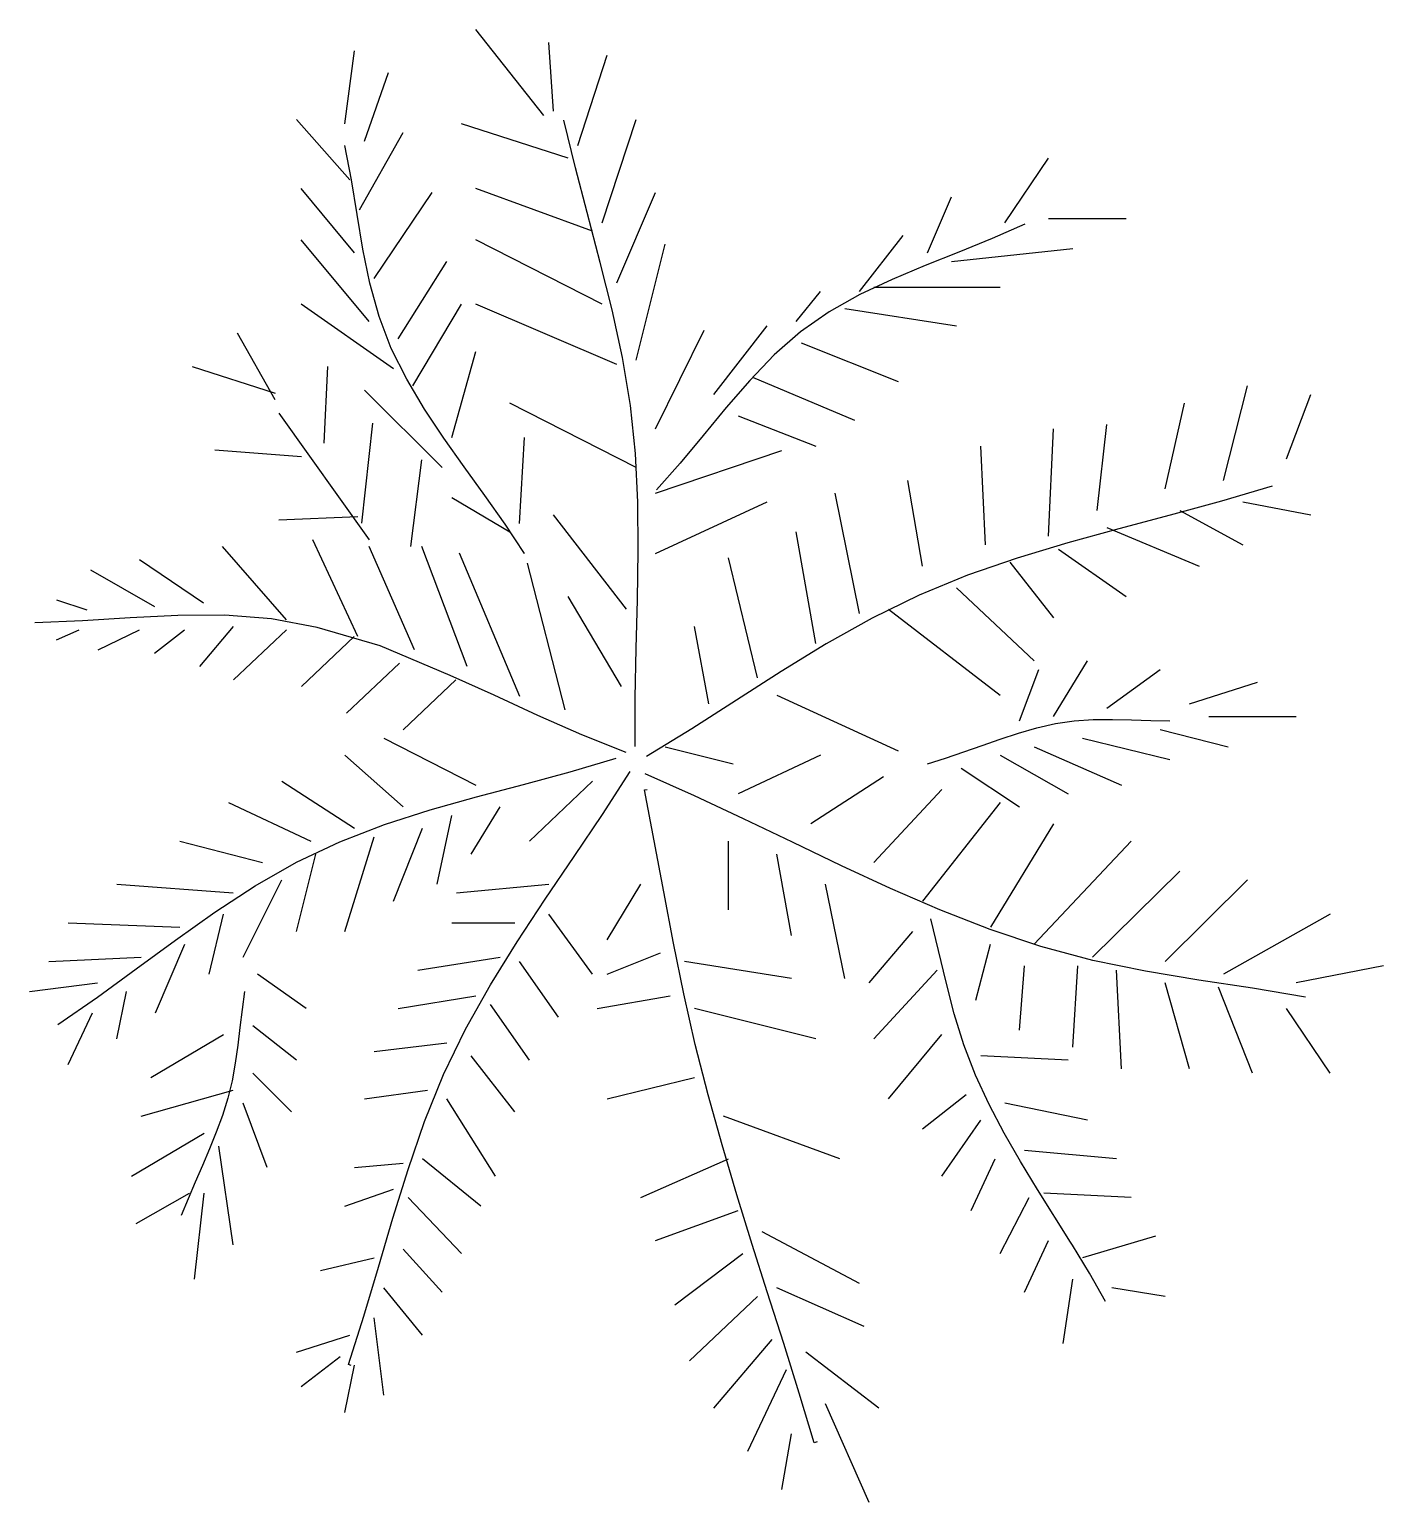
# Model space of a CAD drawing. Header units: millimetres. Extents: x 407.32 to 408.058, y 2585.949 to 2586.752.
import ezdxf

# ---------------------------------------------------------------- set-up
doc = ezdxf.new("R2010")
doc.units = ezdxf.units.MM
doc.header["$LTSCALE"] = 10
doc.layers.add('Vegetais', color=94, linetype='Continuous')

msp = doc.modelspace()

# ---------------------------------------------------------------- linework, layer by layer
at = {"layer": 'Vegetais'}
for p, q in [((407.60031, 2586.70478), (407.56329, 2586.75159)), ((407.6056, 2586.70712), (407.60296, 2586.74457)), ((407.49189, 2586.7001), (407.49718, 2586.73989)), ((407.61882, 2586.6884), (407.63469, 2586.73754)), ((407.50246, 2586.69074), (407.51569, 2586.72818)), ((407.49453, 2586.66967), (407.46544, 2586.70244)), ((407.61744, 2586.6762), (407.61109, 2586.70207)), ((407.63204, 2586.64627), (407.65056, 2586.70244)), ((407.49982, 2586.65329), (407.52362, 2586.69542)), ((407.61353, 2586.68138), (407.55535, 2586.7001)), ((407.4954, 2586.66967), (407.49189, 2586.6884)), ((407.85154, 2586.64627), (407.87534, 2586.68138)), ((407.49849, 2586.65077), (407.4954, 2586.66967)), ((407.62385, 2586.65182), (407.61744, 2586.6762)), ((407.49718, 2586.62989), (407.46809, 2586.66499)), ((407.50775, 2586.61584), (407.53949, 2586.66265)), ((407.62676, 2586.64159), (407.56329, 2586.66499)), ((407.63998, 2586.6135), (407.66113, 2586.66265)), ((407.80923, 2586.62989), (407.82245, 2586.66031)), ((407.50168, 2586.63191), (407.49849, 2586.65077)), ((407.63104, 2586.62458), (407.62385, 2586.65182)), ((407.86244, 2586.64555), (407.84458, 2586.63763)), ((407.87534, 2586.64861), (407.91765, 2586.64861)), ((407.7722, 2586.60882), (407.796, 2586.63925)), ((407.84458, 2586.63763), (407.82634, 2586.63022)), ((407.50511, 2586.59244), (407.46809, 2586.63691)), ((407.50549, 2586.6133), (407.50168, 2586.63191)), ((407.63204, 2586.6018), (407.56329, 2586.63691)), ((407.65056, 2586.57138), (407.66642, 2586.63457)), ((407.82634, 2586.63022), (407.80805, 2586.62291)), ((407.82245, 2586.62521), (407.88856, 2586.63223)), ((407.52098, 2586.58308), (407.54742, 2586.62521)), ((407.63747, 2586.59873), (407.63104, 2586.62458)), ((407.80805, 2586.62291), (407.79, 2586.61533)), ((407.51047, 2586.59517), (407.50549, 2586.6133)), ((407.79, 2586.61533), (407.77246, 2586.60707)), ((407.73782, 2586.59244), (407.75105, 2586.60882)), ((407.77246, 2586.60707), (407.75575, 2586.59772)), ((407.78014, 2586.61116), (407.84889, 2586.61116)), ((407.51833, 2586.5667), (407.46809, 2586.6018)), ((407.52891, 2586.55734), (407.55535, 2586.6018)), ((407.63998, 2586.56904), (407.56329, 2586.6018)), ((407.64308, 2586.57281), (407.63747, 2586.59873)), ((407.75575, 2586.59772), (407.74018, 2586.58685)), ((407.76427, 2586.59946), (407.82509, 2586.5901)), ((407.51715, 2586.57772), (407.51047, 2586.59517)), ((407.69287, 2586.55265), (407.72196, 2586.5901)), ((407.45382, 2586.54968), (407.4333, 2586.58601)), ((407.66113, 2586.53393), (407.68758, 2586.58776)), ((407.74018, 2586.58685), (407.72586, 2586.57426)), ((407.52553, 2586.56097), (407.51715, 2586.57772)), ((407.55007, 2586.52925), (407.56329, 2586.57606)), ((407.72586, 2586.57426), (407.71247, 2586.56037)), ((407.74047, 2586.58074), (407.79336, 2586.55968)), ((407.40867, 2586.56784), (407.45382, 2586.55331)), ((407.4805, 2586.52607), (407.48255, 2586.56784)), ((407.64743, 2586.54674), (407.64308, 2586.57281)), ((407.53521, 2586.54473), (407.52553, 2586.56097)), ((407.71247, 2586.56037), (407.69968, 2586.54562)), ((407.71402, 2586.56202), (407.76956, 2586.53861)), ((407.97054, 2586.50585), (407.98376, 2586.55734)), ((407.50246, 2586.55499), (407.54478, 2586.51287)), ((408.00492, 2586.51755), (408.01814, 2586.55265)), ((407.45587, 2586.54241), (407.50513, 2586.47339)), ((407.54578, 2586.52887), (407.53521, 2586.54473)), ((407.65056, 2586.51287), (407.5818, 2586.54797)), ((407.65015, 2586.52049), (407.64743, 2586.54674)), ((407.69968, 2586.54562), (407.68709, 2586.53035)), ((407.9388, 2586.50117), (407.94938, 2586.54797)), ((407.50103, 2586.48247), (407.50718, 2586.53696)), ((407.70609, 2586.54095), (407.7484, 2586.52457)), ((407.87534, 2586.47542), (407.87798, 2586.53393)), ((407.90178, 2586.48946), (407.90707, 2586.53627)), ((407.55688, 2586.51321), (407.54578, 2586.52887)), ((407.58709, 2586.48244), (407.58973, 2586.52925)), ((407.68709, 2586.53035), (407.67462, 2586.51532)), ((407.42098, 2586.52243), (407.46819, 2586.5188)), ((407.52771, 2586.46976), (407.53386, 2586.51698)), ((407.65143, 2586.49405), (407.65015, 2586.52049)), ((407.66113, 2586.49883), (407.72989, 2586.52223)), ((407.84096, 2586.47074), (407.83831, 2586.52457)), ((407.56814, 2586.49762), (407.55688, 2586.51321)), ((407.67462, 2586.51532), (407.66173, 2586.50064)), ((407.80658, 2586.45904), (407.79865, 2586.50585)), ((407.99721, 2586.50275), (407.96953, 2586.49459)), ((407.55007, 2586.49649), (407.5818, 2586.47776)), ((407.57922, 2586.48195), (407.56814, 2586.49762)), ((407.65169, 2586.46748), (407.65143, 2586.49405)), ((407.66113, 2586.46606), (407.72196, 2586.49414)), ((407.7722, 2586.43329), (407.75898, 2586.49883)), ((407.96953, 2586.49459), (407.94162, 2586.48697)), ((407.98112, 2586.49414), (408.01814, 2586.48712)), ((407.45587, 2586.48429), (407.49897, 2586.4861)), ((407.64527, 2586.43564), (407.6056, 2586.48712)), ((407.94162, 2586.48697), (407.91365, 2586.4795)), ((407.94674, 2586.48946), (407.98112, 2586.47074)), ((407.58973, 2586.46606), (407.57922, 2586.48195)), ((407.7484, 2586.41691), (407.73782, 2586.47776)), ((407.91365, 2586.4795), (407.88581, 2586.47179)), ((407.90707, 2586.4801), (407.95732, 2586.45904)), ((407.45998, 2586.4298), (407.42509, 2586.46976)), ((407.49897, 2586.42071), (407.47434, 2586.47339)), ((407.52976, 2586.41345), (407.50513, 2586.46976)), ((407.55849, 2586.40437), (407.53386, 2586.46976)), ((407.88581, 2586.47179), (407.85825, 2586.46347)), ((407.41482, 2586.43888), (407.37993, 2586.46249)), ((407.58723, 2586.38802), (407.55439, 2586.46612)), ((407.58973, 2586.46606), (407.58973, 2586.46606)), ((407.65131, 2586.44083), (407.65169, 2586.46748)), ((407.71667, 2586.39819), (407.7008, 2586.46372)), ((407.85825, 2586.46347), (407.83116, 2586.45413)), ((407.85418, 2586.46138), (407.87798, 2586.43095)), ((407.88063, 2586.4684), (407.91765, 2586.44266)), ((407.35325, 2586.45704), (407.38814, 2586.43706)), ((407.61186, 2586.38075), (407.59133, 2586.46068)), ((407.83116, 2586.45413), (407.80473, 2586.44334)), ((407.82509, 2586.44734), (407.8674, 2586.40755)), ((407.33478, 2586.44069), (407.3512, 2586.43525)), ((407.64262, 2586.39351), (407.61353, 2586.44266)), ((407.65066, 2586.41421), (407.65131, 2586.44083)), ((407.80473, 2586.44334), (407.77909, 2586.43077)), ((407.34882, 2586.42929), (407.32288, 2586.42822)), ((407.37484, 2586.43094), (407.34882, 2586.42929)), ((407.4008, 2586.43228), (407.37484, 2586.43094)), ((407.42652, 2586.43242), (407.4008, 2586.43228)), ((407.45185, 2586.43043), (407.42652, 2586.43242)), ((407.4767, 2586.42567), (407.45185, 2586.43043)), ((407.77909, 2586.43077), (407.7541, 2586.4167)), ((407.78807, 2586.43564), (407.84889, 2586.38883)), ((407.33478, 2586.4189), (407.34709, 2586.42435)), ((407.35736, 2586.41345), (407.37993, 2586.42435)), ((407.38814, 2586.41163), (407.40456, 2586.42435)), ((407.41277, 2586.40437), (407.43124, 2586.42616)), ((407.45998, 2586.42435), (407.43124, 2586.3971)), ((407.49692, 2586.42071), (407.46819, 2586.39347)), ((407.51108, 2586.41565), (407.4767, 2586.42567)), ((407.69022, 2586.38415), (407.68229, 2586.42627)), ((407.5493, 2586.39954), (407.51108, 2586.41565)), ((407.65012, 2586.38742), (407.65066, 2586.41421)), ((407.7541, 2586.4167), (407.72954, 2586.40164)), ((407.52155, 2586.40618), (407.49282, 2586.37894)), ((407.87798, 2586.37713), (407.89649, 2586.40755)), ((407.55234, 2586.3971), (407.5236, 2586.36986)), ((407.57314, 2586.38878), (407.5493, 2586.39954)), ((407.72954, 2586.40164), (407.70519, 2586.38609)), ((407.85947, 2586.37478), (407.87005, 2586.40287)), ((407.90707, 2586.38181), (407.93616, 2586.40287)), ((407.59703, 2586.37782), (407.57314, 2586.38878)), ((407.72725, 2586.38883), (407.79336, 2586.3584)), ((407.95203, 2586.38415), (407.98905, 2586.39585)), ((407.65006, 2586.36078), (407.65012, 2586.38742)), ((407.70519, 2586.38609), (407.68083, 2586.37051)), ((407.62097, 2586.36723), (407.59703, 2586.37782)), ((407.86898, 2586.37102), (407.87907, 2586.37332)), ((407.87907, 2586.37332), (407.88928, 2586.37487)), ((407.88928, 2586.37487), (407.89961, 2586.37556)), ((407.89961, 2586.37556), (407.91004, 2586.37562)), ((407.91004, 2586.37562), (407.92051, 2586.37534)), ((407.92051, 2586.37534), (407.93099, 2586.37497)), ((407.93099, 2586.37497), (407.94145, 2586.37478)), ((407.96261, 2586.37713), (408.01021, 2586.37713)), ((407.51304, 2586.36542), (407.56329, 2586.33968)), ((407.64505, 2586.35752), (407.62097, 2586.36723)), ((407.68083, 2586.37051), (407.65626, 2586.35539)), ((407.83906, 2586.36145), (407.849, 2586.36491)), ((407.849, 2586.36491), (407.85896, 2586.36816)), ((407.85896, 2586.36816), (407.86898, 2586.37102)), ((407.89385, 2586.36542), (407.94145, 2586.35372)), ((407.93616, 2586.3701), (407.97318, 2586.36074)), ((407.66642, 2586.36074), (407.70345, 2586.35138)), ((407.8192, 2586.35452), (407.82914, 2586.35793)), ((407.82914, 2586.35793), (407.83906, 2586.36145)), ((407.8674, 2586.36074), (407.915, 2586.33968)), ((407.49189, 2586.35606), (407.52362, 2586.32798)), ((407.61457, 2586.34707), (407.63975, 2586.35448)), ((407.75105, 2586.35606), (407.70609, 2586.335)), ((407.80923, 2586.35138), (407.8192, 2586.35452)), ((407.80923, 2586.35138), (407.80923, 2586.35138)), ((407.82774, 2586.34904), (407.85947, 2586.32798)), ((407.84889, 2586.35606), (407.88592, 2586.335)), ((407.45751, 2586.34202), (407.49718, 2586.31628)), ((407.58914, 2586.3402), (407.61457, 2586.34707)), ((407.59238, 2586.30925), (407.62676, 2586.34202)), ((407.63221, 2586.32382), (407.64725, 2586.34713)), ((407.6824, 2586.33403), (407.65552, 2586.34598)), ((407.78542, 2586.34436), (407.74576, 2586.31862)), ((407.53831, 2586.32626), (407.56364, 2586.33341)), ((407.56364, 2586.33341), (407.58914, 2586.3402)), ((407.65507, 2586.33719), (407.65662, 2586.33749)), ((407.66041, 2586.30938), (407.65507, 2586.33719)), ((407.7091, 2586.32149), (407.6824, 2586.33403)), ((407.81716, 2586.33734), (407.78014, 2586.29755)), ((407.42842, 2586.33032), (407.47338, 2586.30925)), ((407.51336, 2586.31827), (407.53831, 2586.32626)), ((407.56064, 2586.30223), (407.57651, 2586.32798)), ((407.84889, 2586.33032), (407.80658, 2586.27649)), ((407.48902, 2586.30896), (407.51336, 2586.31827)), ((407.51833, 2586.27649), (407.5342, 2586.31628)), ((407.54213, 2586.28585), (407.55007, 2586.3233)), ((407.61678, 2586.30085), (407.63221, 2586.32382)), ((407.73571, 2586.30868), (407.7091, 2586.32149)), ((407.87798, 2586.31862), (407.8436, 2586.26245)), ((407.40197, 2586.30925), (407.44693, 2586.29755)), ((407.46554, 2586.29784), (407.48902, 2586.30896)), ((407.49189, 2586.26011), (407.50775, 2586.31159)), ((407.66561, 2586.28155), (407.66041, 2586.30938)), ((407.7008, 2586.27181), (407.7008, 2586.30925)), ((407.76238, 2586.29589), (407.73571, 2586.30868)), ((407.92029, 2586.30925), (407.8674, 2586.25308)), ((407.46544, 2586.26011), (407.47602, 2586.30223)), ((407.60108, 2586.27769), (407.61678, 2586.30085)), ((407.73518, 2586.25777), (407.72725, 2586.30223)), ((407.44296, 2586.28485), (407.46554, 2586.29784)), ((407.78914, 2586.28348), (407.76238, 2586.29589)), ((407.94674, 2586.29287), (407.89914, 2586.24606)), ((407.3676, 2586.28585), (407.43106, 2586.28117)), ((407.42104, 2586.27052), (407.44296, 2586.28485)), ((407.43635, 2586.24606), (407.45751, 2586.28819)), ((407.55271, 2586.28117), (407.60296, 2586.28585)), ((407.63469, 2586.25543), (407.6532, 2586.28585)), ((407.76427, 2586.23436), (407.75369, 2586.28585)), ((407.98376, 2586.28819), (407.9388, 2586.24372)), ((407.58576, 2586.25448), (407.60108, 2586.27769)), ((407.6709, 2586.25373), (407.66561, 2586.28155)), ((407.81612, 2586.27175), (407.78914, 2586.28348)), ((407.39956, 2586.25532), (407.42104, 2586.27052)), ((407.41784, 2586.2367), (407.42577, 2586.26947)), ((407.62676, 2586.2367), (407.60296, 2586.26947)), ((407.84343, 2586.26106), (407.81612, 2586.27175)), ((408.02872, 2586.26947), (407.97054, 2586.2367)), ((407.34115, 2586.26479), (407.40197, 2586.26245)), ((407.55007, 2586.26479), (407.58444, 2586.26479)), ((407.77749, 2586.23202), (407.80129, 2586.26011)), ((407.81538, 2586.2497), (407.8111, 2586.26694)), ((407.87116, 2586.25176), (407.84343, 2586.26106)), ((407.37822, 2586.23969), (407.39956, 2586.25532)), ((407.38875, 2586.21564), (407.40462, 2586.25308)), ((407.57113, 2586.23094), (407.58576, 2586.25448)), ((407.67655, 2586.22599), (407.6709, 2586.25373)), ((407.83567, 2586.22266), (407.8436, 2586.25308)), ((407.33057, 2586.24372), (407.38082, 2586.24606)), ((407.53155, 2586.23904), (407.57651, 2586.24606)), ((407.63469, 2586.2367), (407.66378, 2586.2484)), ((407.81948, 2586.23238), (407.81538, 2586.2497)), ((407.89943, 2586.24426), (407.87116, 2586.25176)), ((407.92819, 2586.23841), (407.89943, 2586.24426)), ((407.35698, 2586.22424), (407.37822, 2586.23969)), ((407.47073, 2586.21798), (407.44429, 2586.2367)), ((407.60824, 2586.2133), (407.58709, 2586.24372)), ((407.73518, 2586.23436), (407.677, 2586.24372)), ((407.78014, 2586.2016), (407.81451, 2586.23904)), ((407.85947, 2586.20628), (407.86212, 2586.24138)), ((407.88856, 2586.19692), (407.8912, 2586.24138)), ((407.915, 2586.18521), (407.91236, 2586.23904)), ((407.95722, 2586.23357), (407.92819, 2586.23841)), ((408.05781, 2586.24138), (408.01021, 2586.23202)), ((407.31999, 2586.22734), (407.35702, 2586.23202)), ((407.55761, 2586.20686), (407.57113, 2586.23094)), ((407.82389, 2586.21515), (407.81948, 2586.23238)), ((407.95203, 2586.18521), (407.9388, 2586.23202)), ((407.98635, 2586.22906), (407.95722, 2586.23357)), ((407.98641, 2586.18287), (407.96789, 2586.22968)), ((408.01536, 2586.22422), (407.98635, 2586.22906)), ((407.33541, 2586.20927), (407.35698, 2586.22424)), ((407.3676, 2586.2016), (407.37288, 2586.22734)), ((407.43714, 2586.22724), (407.43584, 2586.21752)), ((407.52098, 2586.21798), (407.56329, 2586.225)), ((407.59238, 2586.18989), (407.57122, 2586.22032)), ((407.6294, 2586.21798), (407.66907, 2586.225)), ((407.6828, 2586.19838), (407.67655, 2586.22599)), ((407.34115, 2586.18755), (407.35437, 2586.21564)), ((407.43584, 2586.21752), (407.43468, 2586.20762)), ((407.7484, 2586.2016), (407.68229, 2586.21798)), ((407.82909, 2586.19822), (407.82389, 2586.21515)), ((408.02872, 2586.18287), (408.00492, 2586.21798)), ((407.38611, 2586.18053), (407.42577, 2586.20394)), ((407.43468, 2586.20762), (407.43353, 2586.19801)), ((407.46544, 2586.18989), (407.44164, 2586.20862)), ((407.54564, 2586.18204), (407.55761, 2586.20686)), ((407.78807, 2586.16883), (407.81716, 2586.20394)), ((407.43353, 2586.19801), (407.43216, 2586.18828)), ((407.50775, 2586.19458), (407.54742, 2586.19926)), ((407.68979, 2586.17097), (407.6828, 2586.19838)), ((407.83546, 2586.18176), (407.82909, 2586.19822)), ((407.43216, 2586.18828), (407.4304, 2586.17865)), ((407.58444, 2586.16181), (407.56064, 2586.19223)), ((407.88592, 2586.18989), (407.83831, 2586.19223)), ((407.4628, 2586.16181), (407.44164, 2586.18287)), ((407.53533, 2586.15645), (407.54564, 2586.18204)), ((407.63469, 2586.16883), (407.68229, 2586.18053)), ((407.8429, 2586.16573), (407.83546, 2586.18176)), ((407.38082, 2586.15947), (407.43106, 2586.17351)), ((407.4304, 2586.17865), (407.42808, 2586.16915)), ((407.50246, 2586.16883), (407.53684, 2586.17351)), ((407.42808, 2586.16915), (407.42516, 2586.15981)), ((407.44957, 2586.13138), (407.43635, 2586.16649)), ((407.57387, 2586.1267), (407.54742, 2586.16883)), ((407.6974, 2586.1437), (407.68979, 2586.17097)), ((407.80658, 2586.15245), (407.83038, 2586.17117)), ((407.85118, 2586.15006), (407.8429, 2586.16573)), ((407.89649, 2586.15713), (407.85154, 2586.16649)), ((407.42516, 2586.15981), (407.42179, 2586.15061)), ((407.52627, 2586.13028), (407.53533, 2586.15645)), ((407.76162, 2586.13607), (407.69816, 2586.15947)), ((407.81716, 2586.1267), (407.83831, 2586.15713)), ((407.37553, 2586.1267), (407.4152, 2586.15011)), ((407.42179, 2586.15061), (407.41809, 2586.14151)), ((407.86005, 2586.13464), (407.85118, 2586.15006)), ((407.41809, 2586.14151), (407.41421, 2586.13245)), ((407.43106, 2586.08926), (407.42313, 2586.14309)), ((407.70546, 2586.11657), (407.6974, 2586.1437)), ((407.91236, 2586.13607), (407.86212, 2586.14075)), ((407.41421, 2586.13245), (407.41027, 2586.12344)), ((407.49718, 2586.13138), (407.52362, 2586.13373)), ((407.56593, 2586.11032), (407.5342, 2586.13607)), ((407.6532, 2586.115), (407.7008, 2586.13607)), ((407.83303, 2586.10798), (407.84625, 2586.13607)), ((407.86933, 2586.11938), (407.86005, 2586.13464)), ((407.51801, 2586.10375), (407.52627, 2586.13028)), ((407.37817, 2586.10096), (407.40726, 2586.11734)), ((407.41027, 2586.12344), (407.4064, 2586.11442)), ((407.40991, 2586.07053), (407.4152, 2586.11734)), ((407.49189, 2586.11032), (407.51833, 2586.11968)), ((407.71383, 2586.08951), (407.70546, 2586.11657)), ((407.88716, 2586.09081), (407.86933, 2586.11938)), ((407.92029, 2586.115), (407.87269, 2586.11734)), ((407.4064, 2586.11442), (407.40271, 2586.10534)), ((407.55535, 2586.08458), (407.52627, 2586.115)), ((407.66113, 2586.0916), (407.70609, 2586.10798)), ((407.84889, 2586.08458), (407.86476, 2586.115)), ((407.51011, 2586.07703), (407.51801, 2586.10375)), ((407.7722, 2586.06819), (407.71931, 2586.09628)), ((407.86212, 2586.06351), (407.87534, 2586.0916)), ((407.93352, 2586.09394), (407.89385, 2586.08224)), ((407.54478, 2586.06351), (407.52362, 2586.08692)), ((407.67171, 2586.05649), (407.70873, 2586.08458)), ((407.72199, 2586.06368), (407.71383, 2586.08951)), ((407.88825, 2586.08905), (407.88716, 2586.09081)), ((407.89751, 2586.07383), (407.88825, 2586.08905)), ((407.47866, 2586.07522), (407.50775, 2586.08224)), ((407.50218, 2586.05041), (407.51011, 2586.07703)), ((407.88327, 2586.03543), (407.88856, 2586.07053)), ((407.90639, 2586.05844), (407.89751, 2586.07383)), ((407.5342, 2586.04011), (407.51304, 2586.06585)), ((407.67965, 2586.02607), (407.71667, 2586.06117)), ((407.73096, 2586.03542), (407.72199, 2586.06368)), ((407.77485, 2586.04479), (407.72725, 2586.06585)), ((407.9388, 2586.06117), (407.90972, 2586.06585)), ((407.49378, 2586.02397), (407.50218, 2586.05041)), ((407.51304, 2586.00734), (407.50775, 2586.04947)), ((407.46544, 2586.03075), (407.49453, 2586.04011)), ((407.69287, 2586.00032), (407.7246, 2586.03777)), ((407.73941, 2586.00846), (407.73096, 2586.03542)), ((407.46809, 2586.01203), (407.48924, 2586.02841)), ((407.78278, 2586.00032), (407.74311, 2586.03075)), ((407.49189, 2585.99798), (407.49718, 2586.02373)), ((407.49529, 2586.02349), (407.49378, 2586.02397)), ((407.71138, 2585.97692), (407.73254, 2586.02139)), ((407.74764, 2585.98137), (407.73941, 2586.00846)), ((407.77749, 2585.94883), (407.75369, 2586.00266)), ((407.72989, 2585.95586), (407.73518, 2585.98628)), ((407.74916, 2585.98183), (407.74764, 2585.98137))]:
    msp.add_line(p, q, dxfattribs=at)

doc.saveas('drawing.dxf')
